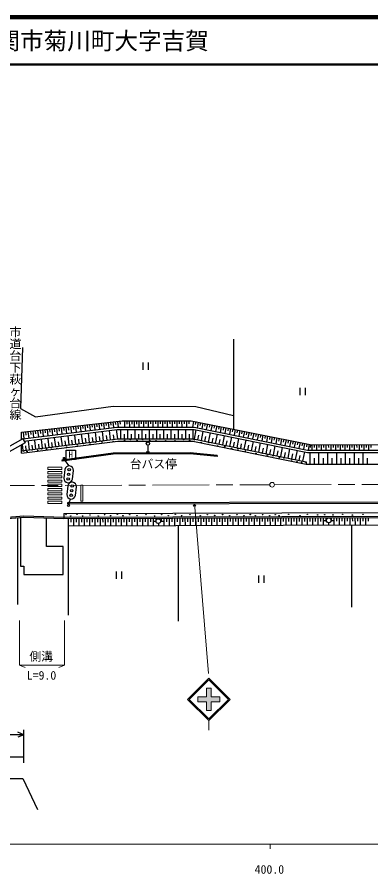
# Model space of a CAD drawing. Units: millimetres, scale not verified. Extents: x 40000 to 680000, y 20000 to 380000.
# Drawn here: x 414419 to 489336, y 198715 to 380000 of the extents above; entities that cross this region are included whole.
import ezdxf
from ezdxf.enums import TextEntityAlignment as Align

# ---------------------------------------------------------------- set-up
doc = ezdxf.new("R2010")
doc.units = ezdxf.units.MM
doc.header["$LTSCALE"] = 1000
doc.linetypes.add('CHAIN', pattern=[18.5, 12, -1.5, 3.5, -1.5])
for name, color, linetype, lineweight in [('M-BGD', 7, 'Continuous', 25), ('M-BMK', 2, 'CHAIN', 13), ('M-BMK-SRVR', 3, 'Continuous', 13), ('M-STR-HTXT', 7, 'Continuous', 13), ('M-STR-STRC', 7, 'Continuous', 13), ('M-TTL', 2, 'Continuous', 140), ('M-TTL-BAND', 7, 'Continuous', 13), ('M-TTL-LINE', 7, 'Continuous', 50), ('M-TTL-TXT', 7, 'Continuous', 13)]:
    doc.layers.add(name, color=color, linetype=linetype, lineweight=lineweight)
doc.styles.add('@ＭＳ ゴシック', font='')
doc.styles.add('ＭＳ ゴシック', font='')
doc.styles.get('@ＭＳ ゴシック').set_extended_font_data('@MS Gothic')
doc.styles.get('ＭＳ ゴシック').set_extended_font_data('MS Gothic')

msp = doc.modelspace()

# ---------------------------------------------------------------- hatches: boundary and pattern name
at = {"layer": 'M-STR-STRC'}
msp.add_hatch(color=256, dxfattribs=at).paths.add_polyline_path([(452658, 236144), (454519, 236144), (454519, 238004), (455519, 238004), (455519, 236144), (457378, 236144), (457378, 235144), (455518, 235144), (455518, 233284), (454518, 233284), (454518, 235144), (452658, 235144)])

# ---------------------------------------------------------------- linework, layer by layer
at = {"layer": 'M-BGD'}
for p, q in [((460255, 311884), (460255, 292806)), ((415534, 310121), (415131, 297178)), ((441034, 306943), (441034, 305343)), ((442234, 305343), (442234, 306943)), ((474278, 301590), (474278, 299990)), ((475478, 299990), (475478, 301590)), ((418304, 295416), (434772, 297682)), ((434772, 297682), (452298, 297581)), ((452298, 297581), (460255, 295728)), ((415131, 297178), (418304, 295416)), ((415313, 292161), (436686, 294560)), ((429235, 293723), (429305, 293101)), ((429732, 293779), (429872, 292539)), ((430229, 293835), (430299, 293218)), ((430726, 293891), (430864, 292661)), ((431223, 293946), (431292, 293334)), ((431720, 294002), (431857, 292784)), ((432217, 294058), (432285, 293451)), ((432714, 294114), (432849, 292906)), ((433211, 294170), (433278, 293568)), ((433707, 294225), (433842, 293028)), ((434204, 294281), (434271, 293685)), ((434701, 294337), (434834, 293150)), ((435198, 294393), (435264, 293802)), ((435695, 294448), (435830, 293241)), ((436192, 294504), (436263, 293872)), ((436686, 294560), (451291, 294610)), ((437182, 294561), (437186, 293241)), ((437682, 294563), (437684, 293902)), ((438182, 294565), (438186, 293241)), ((438682, 294566), (438684, 293904)), ((439182, 294568), (439186, 293241)), ((439682, 294570), (439684, 293905)), ((440182, 294572), (440186, 293241)), ((440682, 294573), (440684, 293907)), ((441182, 294575), (441187, 293241)), ((441684, 294577), (441687, 293909)), ((442186, 294579), (442191, 293241)), ((442688, 294580), (442690, 293910)), ((443190, 294582), (443194, 293241)), ((443693, 294584), (443695, 293912)), ((444196, 294585), (444200, 293241)), ((444700, 294587), (444702, 293914)), ((445204, 294589), (445209, 293241)), ((445710, 294591), (445712, 293916)), ((446216, 294592), (446220, 293241)), ((446723, 294594), (446725, 293917)), ((447230, 294596), (447234, 293241)), ((447738, 294598), (447740, 293919)), ((448246, 294599), (448251, 293241)), ((448756, 294601), (448758, 293921)), ((449265, 294603), (449270, 293241)), ((449776, 294605), (449779, 293923)), ((450287, 294607), (450292, 293241)), ((450800, 294608), (450802, 293924)), ((451291, 294610), (476824, 289473)), ((451781, 294511), (451525, 293241)), ((452271, 294413), (452151, 293817)), ((452761, 294314), (452522, 293122)), ((453252, 294216), (453132, 293619)), ((453742, 294117), (453502, 292924)), ((454232, 294018), (454112, 293422)), ((454722, 293920), (454482, 292727)), ((455212, 293821), (455092, 293225)), ((455703, 293722), (455463, 292529)), ((415313, 290615), (415313, 292161)), ((415605, 290776), (435565, 293241)), ((415683, 292202), (415839, 290810)), ((415875, 290306), (435596, 292741)), ((416201, 292260), (416279, 291567)), ((416719, 292319), (416874, 290938)), ((417232, 292376), (417309, 291689)), ((417746, 292434), (417900, 291064)), ((418255, 292491), (418332, 291809)), ((418765, 292548), (418918, 291189)), ((419270, 292605), (419346, 291928)), ((419776, 292662), (419927, 291314)), ((420277, 292718), (420353, 292047)), ((420779, 292774), (420929, 291437)), ((421280, 292831), (421355, 292165)), ((421781, 292887), (421930, 291561)), ((422279, 292943), (422353, 292282)), ((422776, 292998), (422924, 291683)), ((423273, 293054), (423346, 292399)), ((423770, 293110), (423916, 291805)), ((424267, 293166), (424340, 292516)), ((424764, 293221), (424909, 291928)), ((425260, 293277), (425333, 292633)), ((425757, 293333), (425901, 292050)), ((426254, 293389), (426326, 292750)), ((426751, 293445), (426894, 292172)), ((427248, 293500), (427319, 292867)), ((427745, 293556), (427886, 292294)), ((428242, 293612), (428312, 292984)), ((428739, 293668), (428879, 292417)), ((429773, 290006), (429532, 291952)), ((431243, 290188), (431001, 292148)), ((432725, 290371), (432481, 292347)), ((434219, 290555), (433973, 292547)), ((435719, 290741), (435472, 292741)), ((435565, 293241), (451932, 293241)), ((435596, 292741), (451882, 292741)), ((436381, 290741), (436381, 292745)), ((437889, 290741), (437889, 292741)), ((439403, 290741), (439403, 292741)), ((440921, 290741), (440921, 292741)), ((442445, 290741), (442445, 292741)), ((443974, 290741), (443974, 292741)), ((445508, 290741), (445508, 292741)), ((447047, 290741), (447047, 292741)), ((448591, 290741), (448591, 292741)), ((450141, 290741), (450141, 292741)), ((451682, 290741), (451682, 292741)), ((451882, 292741), (475893, 287905)), ((451932, 293241), (475943, 288405)), ((451966, 290683), (452365, 292662)), ((453456, 290383), (453851, 292344)), ((454952, 290082), (455347, 292043)), ((456193, 293624), (456073, 293027)), ((456683, 293525), (456443, 292332)), ((457173, 293427), (457053, 292830)), ((457663, 293328), (457423, 292135)), ((458153, 293229), (458033, 292633)), ((458644, 293131), (458403, 291937)), ((459134, 293032), (459014, 292435)), ((459624, 292933), (459384, 291740)), ((460114, 292835), (459994, 292238)), ((460604, 292736), (460364, 291542)), ((461095, 292638), (460974, 292041)), ((461585, 292539), (461344, 291345)), ((462075, 292440), (461955, 291843)), ((462565, 292342), (462325, 291147)), ((463055, 292243), (462935, 291646)), ((463545, 292145), (463305, 290950)), ((464036, 292046), (463915, 291449)), ((464526, 291947), (464285, 290752)), ((415602, 290781), (411258, 288289)), ((415313, 288221), (435719, 290741)), ((415313, 287717), (435749, 290241)), ((415602, 290781), (416100, 289914)), ((417046, 288435), (416822, 290248)), ((418416, 288604), (418191, 290431)), ((419797, 288775), (419570, 290616)), ((421189, 288947), (420960, 290802)), ((422591, 289120), (422361, 290990)), ((423298, 289207), (423182, 290146)), ((424005, 289294), (423773, 291179)), ((424718, 289382), (424601, 290329)), ((425430, 289470), (425196, 291370)), ((426148, 289559), (426030, 290513)), ((426866, 289648), (426630, 291562)), ((427590, 289737), (427471, 290698)), ((428314, 289826), (428075, 291756)), ((429043, 289916), (428924, 290885)), ((430508, 290097), (430387, 291074)), ((431984, 290279), (431862, 291264)), ((433472, 290463), (433349, 291455)), ((434969, 290648), (434845, 291648)), ((435719, 290741), (451682, 290741)), ((435749, 290241), (451633, 290241)), ((437135, 290741), (437135, 291744)), ((438646, 290741), (438646, 291748)), ((440162, 290741), (440162, 291751)), ((441683, 290741), (441683, 291755)), ((443209, 290741), (443209, 291758)), ((444741, 290741), (444741, 291761)), ((446277, 290741), (446277, 291765)), ((447819, 290741), (447819, 291768)), ((449366, 290741), (449366, 291772)), ((450912, 290741), (450912, 291775)), ((451633, 290241), (475644, 285405)), ((451682, 290741), (475644, 285915)), ((452711, 290533), (452911, 291525)), ((454204, 290233), (454405, 291228)), ((455704, 289931), (455905, 290930)), ((456455, 289779), (456849, 291740)), ((457209, 289628), (457411, 290631)), ((457963, 289476), (458358, 291436)), ((458720, 289323), (458923, 290331)), ((459477, 289171), (459872, 291131)), ((460998, 288864), (461393, 290825)), ((462525, 288557), (462919, 290517)), ((464058, 288248), (464452, 290209)), ((465016, 291849), (464896, 291251)), ((465506, 291750), (465266, 290555)), ((465996, 291651), (465876, 291054)), ((466486, 291553), (466246, 290358)), ((466977, 291454), (466856, 290857)), ((467467, 291356), (467226, 290160)), ((467957, 291257), (467837, 290659)), ((468447, 291158), (468207, 289963)), ((468937, 291060), (468817, 290462)), ((469428, 290961), (469187, 289765)), ((469918, 290863), (469797, 290265)), ((470408, 290764), (470167, 289568)), ((470898, 290665), (470778, 290067)), ((471388, 290567), (471148, 289370)), ((471878, 290468), (471758, 289870)), ((472369, 290369), (472128, 289173)), ((472859, 290271), (472738, 289673)), ((473349, 290172), (473108, 288975)), ((473839, 290074), (473719, 289475)), ((416100, 289914), (411756, 287421)), ((415313, 288221), (415313, 289462)), ((415687, 288267), (415524, 289583)), ((416366, 288351), (416255, 289254)), ((417731, 288520), (417619, 289430)), ((419107, 288690), (418993, 289607)), ((420493, 288861), (420379, 289785)), ((421890, 289033), (421775, 289965)), ((424772, 288403), (426772, 288403)), ((424772, 286403), (424772, 288403)), ((426772, 288403), (426772, 286403)), ((442111, 289415), (442111, 288015)), ((460238, 289017), (460441, 290029)), ((461761, 288711), (461966, 289726)), ((463291, 288402), (463497, 289422)), ((464827, 288093), (465033, 289117)), ((465597, 287938), (465992, 289899)), ((466370, 287782), (466577, 288811)), ((467142, 287627), (467537, 289587)), ((467918, 287471), (468126, 288503)), ((468694, 287314), (469089, 289275)), ((470252, 287001), (470647, 288961)), ((471810, 286687), (472205, 288647)), ((473375, 286372), (473770, 288332)), ((474329, 289975), (474089, 288778)), ((474820, 289876), (474699, 289278)), ((475310, 289778), (475069, 288581)), ((475800, 289679), (475679, 289081)), ((475943, 288405), (568308, 288405)), ((476290, 289581), (476053, 288405)), ((476568, 289525), (476503, 288954)), ((476824, 289473), (568300, 289873)), ((476824, 289473), (476829, 288405)), ((477324, 289475), (477327, 288940)), ((477824, 289477), (477829, 288405)), ((478324, 289480), (478327, 288942)), ((478824, 289482), (478829, 288405)), ((479324, 289484), (479327, 288944)), ((479824, 289486), (479829, 288405)), ((480324, 289488), (480327, 288946)), ((480824, 289491), (480829, 288405)), ((481324, 289493), (481327, 288949)), ((481824, 289495), (481829, 288405)), ((482324, 289497), (482327, 288951)), ((482824, 289499), (482829, 288405)), ((483324, 289501), (483327, 288953)), ((483824, 289504), (483829, 288405)), ((484324, 289506), (484327, 288955)), ((484824, 289508), (484829, 288405)), ((485324, 289510), (485327, 288957)), ((485824, 289512), (485829, 288405)), ((486324, 289515), (486327, 288960)), ((486824, 289517), (486829, 288405)), ((487324, 289519), (487327, 288962)), ((487824, 289521), (487829, 288405)), ((488324, 289523), (488327, 288964)), ((488824, 289526), (488829, 288405)), ((489324, 289528), (489327, 288966)), ((415313, 287717), (415313, 288221)), ((434739, 287770), (423916, 286267)), ((434757, 287520), (423958, 286020)), ((424319, 286468), (425402, 285059)), ((451056, 287821), (434739, 287770)), ((451045, 287571), (434757, 287520)), ((441761, 288015), (442461, 288015)), ((456774, 287018), (451045, 287571)), ((456798, 287267), (451056, 287821)), ((456798, 287267), (456774, 287018)), ((469473, 287157), (469682, 288194)), ((471031, 286844), (471241, 287884)), ((472593, 286529), (472803, 287574)), ((474160, 286213), (474371, 287263)), ((474946, 286055), (475340, 288016)), ((475893, 287905), (568310, 287905)), ((476466, 285405), (476466, 287905)), ((477404, 285405), (477404, 286655)), ((478341, 285405), (478341, 287905)), ((479279, 285405), (479279, 286655)), ((480216, 285405), (480216, 287905)), ((481154, 285405), (481154, 286655)), ((482091, 285405), (482091, 287905)), ((483029, 285405), (483029, 286655)), ((483966, 285405), (483966, 287905)), ((484904, 285405), (484904, 286655)), ((485841, 285405), (485841, 287905)), ((486779, 285405), (486779, 286655)), ((487716, 285405), (487716, 287905)), ((488654, 285405), (488654, 286655)), ((423916, 286267), (423958, 286020)), ((426772, 286403), (424772, 286403)), ((475644, 285915), (475644, 285405)), ((475644, 285405), (568323, 285405)), ((424542, 284256), (424334, 282468)), ((426122, 282261), (426330, 284049)), ((425187, 280808), (424979, 279020)), ((426767, 278812), (426975, 280600)), ((425132, 277268), (568365, 277567)), ((425314, 276866), (425702, 278031)), ((425133, 277018), (425132, 277268)), ((425133, 277018), (568366, 277317)), ((411512, 273814), (415841, 274179)), ((411515, 274115), (415834, 274479)), ((414532, 274068), (414532, 255701)), ((415161, 274121), (415161, 263820)), ((415834, 274479), (424311, 274179)), ((415841, 274179), (424300, 273879)), ((420650, 267966), (420650, 274008)), ((424297, 274979), (568376, 275442)), ((424297, 274979), (424300, 273879)), ((424299, 274179), (568380, 274642)), ((424300, 273879), (568382, 274342)), ((425221, 273882), (425221, 253425)), ((425221, 273882), (425226, 272382)), ((425783, 273884), (425786, 273134)), ((426346, 273886), (426351, 272386)), ((426908, 273888), (426911, 273138)), ((427471, 273889), (427476, 272389)), ((428033, 273891), (428036, 273141)), ((428596, 273893), (428601, 272393)), ((429158, 273895), (429161, 273145)), ((429721, 273897), (429726, 272397)), ((430283, 273898), (430286, 273148)), ((430846, 273900), (430850, 272400)), ((431408, 273902), (431411, 273152)), ((431971, 273904), (431975, 272404)), ((432533, 273906), (432536, 273156)), ((433096, 273907), (433100, 272407)), ((433658, 273909), (433661, 273159)), ((434221, 273911), (434225, 272411)), ((434783, 273913), (434786, 273163)), ((435346, 273915), (435350, 272415)), ((435908, 273916), (435911, 273166)), ((436471, 273918), (436475, 272418)), ((437033, 273920), (437036, 273170)), ((437596, 273922), (437600, 272422)), ((438158, 273924), (438161, 273174)), ((438721, 273925), (438725, 272425)), ((439283, 273927), (439286, 273177)), ((439846, 273929), (439850, 272429)), ((440408, 273931), (440411, 273181)), ((440971, 273933), (440975, 272433)), ((441533, 273935), (441536, 273185)), ((442096, 273936), (442100, 272436)), ((442658, 273938), (442661, 273188)), ((443221, 273940), (443225, 272440)), ((443783, 273942), (443786, 273192)), ((444346, 273944), (444346, 273850)), ((444908, 273945), (444911, 273195)), ((445471, 273947), (445475, 272447)), ((446033, 273949), (446036, 273199)), ((446596, 273951), (446600, 272451)), ((447158, 273953), (447161, 273203)), ((447721, 273954), (447725, 272454)), ((448283, 273956), (448285, 273206)), ((448846, 273958), (448850, 272458)), ((449408, 273960), (449410, 273210)), ((449971, 273962), (449975, 272462)), ((450533, 273963), (450535, 273213)), ((451096, 273965), (451100, 272465)), ((451658, 273967), (451660, 273217)), ((452221, 273969), (452225, 272469)), ((452783, 273971), (452785, 273221)), ((453346, 273972), (453350, 272472)), ((453908, 273974), (453910, 273224)), ((454471, 273976), (454475, 272476)), ((455033, 273978), (455035, 273228)), ((455596, 273980), (455600, 272480)), ((456158, 273982), (456160, 273232)), ((456721, 273983), (456725, 272483)), ((457283, 273985), (457285, 273235)), ((457846, 273987), (457850, 272487)), ((458408, 273989), (458410, 273239)), ((458971, 273991), (458975, 272491)), ((459533, 273992), (459535, 273242)), ((460096, 273994), (460100, 272494)), ((460658, 273996), (460660, 273246)), ((461221, 273998), (461225, 272498)), ((461783, 274000), (461785, 273250)), ((462346, 274001), (462350, 272501)), ((462908, 274003), (462910, 273253)), ((463471, 274005), (463475, 272505)), ((464033, 274007), (464035, 273257)), ((464596, 274009), (464600, 272509)), ((465158, 274010), (465160, 273260)), ((465720, 274012), (465725, 272512)), ((466283, 274014), (466285, 273264)), ((466845, 274016), (466850, 272516)), ((467408, 274018), (467410, 273268)), ((467970, 274019), (467975, 272519)), ((468533, 274021), (468535, 273271)), ((469095, 274023), (469100, 272523)), ((469658, 274025), (469660, 273275)), ((470220, 274027), (470225, 272527)), ((470783, 274029), (470785, 273279)), ((471345, 274030), (471350, 272530)), ((471908, 274032), (471910, 273282)), ((472470, 274034), (472475, 272534)), ((473033, 274036), (473035, 273286)), ((473595, 274038), (473600, 272538)), ((474158, 274039), (474160, 273289)), ((474720, 274041), (474725, 272541)), ((475283, 274043), (475285, 273293)), ((475845, 274045), (475850, 272545)), ((476408, 274047), (476410, 273297)), ((476970, 274048), (476975, 272548)), ((477533, 274050), (477535, 273300)), ((478095, 274052), (478100, 272552)), ((478658, 274054), (478660, 273304)), ((479220, 274056), (479225, 272556)), ((479783, 274057), (479785, 273307)), ((480345, 274059), (480346, 274014)), ((480908, 274061), (480909, 273643)), ((481470, 274063), (481475, 272563)), ((482033, 274065), (482035, 273315)), ((482595, 274067), (482600, 272567)), ((483158, 274068), (483160, 273318)), ((483720, 274070), (483725, 272570)), ((484283, 274072), (484285, 273322)), ((484845, 274074), (484850, 272574)), ((485408, 274076), (485410, 273326)), ((485970, 274077), (485975, 272577)), ((486533, 274079), (486535, 273329)), ((487095, 274081), (487100, 272581)), ((487658, 274083), (487660, 273333)), ((488220, 274085), (488225, 272585)), ((488783, 274086), (488785, 273336)), ((425221, 272382), (510148, 272655)), ((443274, 273325), (443807, 273325)), ((444349, 272853), (444350, 272444)), ((444805, 273325), (445366, 273325)), ((448551, 272457), (448551, 252178)), ((479392, 273494), (479925, 273494)), ((480349, 273026), (480350, 272559)), ((480910, 273401), (480910, 273311)), ((480924, 273494), (481484, 273494)), ((485214, 272575), (485214, 255128)), ((424176, 267966), (420650, 267966)), ((424176, 262046), (424176, 267966)), ((415161, 263820), (415850, 263820)), ((415850, 263820), (415850, 262046)), ((415850, 262046), (424176, 262046)), ((435399, 262711), (435399, 261111)), ((436599, 261111), (436599, 262711)), ((465545, 261866), (465545, 260266)), ((466745, 260266), (466745, 261866)), ((415832, 228160), (414582, 228706)), ((415832, 222243), (415832, 229219)), ((415832, 228160), (364145, 228160)), ((415832, 228160), (414582, 227614)), ((415832, 223441), (364145, 223441)), ((376568, 218862), (415600, 218862)), ((415600, 218862), (418720, 212312))]:
    msp.add_line(p, q, dxfattribs=at)
for centre, radius in [((430990, 290046), 50), ((432384, 290104), 50), ((434773, 290232), 50), ((437229, 290432), 50), ((438388, 290613), 50), ((439779, 290432), 50), ((441037, 290587), 50), ((442111, 289765), 350), ((442457, 290432), 50), ((443836, 290378), 50), ((445883, 290378), 50), ((447859, 290396), 50), ((449706, 290614), 50), ((450959, 290467), 50), ((451947, 290559), 50), ((417539, 288387), 50), ((418742, 288319), 50), ((419627, 288638), 50), ((420654, 288592), 50), ((421667, 288838), 50), ((422895, 288774), 50), ((424922, 289005), 50), ((427157, 289485), 50), ((428488, 289763), 50), ((429834, 289667), 50), ((453360, 289998), 50), ((455007, 289976), 50), ((456833, 289280), 50), ((458395, 289139), 50), ((459838, 288770), 50), ((461182, 288647), 50), ((415782, 288169), 50), ((416519, 288082), 50), ((424417, 286642), 200), ((462778, 288181), 50), ((465025, 287681), 50), ((466330, 287694), 50), ((467429, 287317), 50), ((468607, 287184), 50), ((469925, 286789), 50), ((470902, 286747), 50), ((472547, 286297), 50), ((473675, 285922), 50), ((474658, 285816), 50), ((475544, 285807), 50), ((425332, 283259), 270), ((425446, 284242), 270), ((425218, 282275), 270), ((426091, 280793), 270), ((425977, 279810), 270), ((425863, 278827), 270), ((425305, 276669), 200), ((451975, 276627), 200), ((424771, 274731), 50), ((425791, 274421), 50), ((427120, 274785), 50), ((428268, 274421), 50), ((429871, 274658), 50), ((431583, 274421), 50), ((432931, 274731), 50), ((434206, 274476), 50), ((435608, 274785), 50), ((436810, 274476), 50), ((438286, 274731), 50), ((439816, 274530), 50), ((441728, 274731), 50), ((443513, 274421), 50), ((444306, 273351), 500), ((445025, 274731), 50), ((446428, 274494), 50), ((447903, 274804), 50), ((449233, 274494), 50), ((451018, 274731), 50), ((453185, 274494), 50), ((454715, 274731), 50), ((456264, 274549), 50), ((457921, 274749), 50), ((459433, 274494), 50), ((460963, 274731), 50), ((462438, 274494), 50), ((463786, 274749), 50), ((464861, 274494), 50), ((466391, 274731), 50), ((467921, 274494), 50), ((469068, 274731), 50), ((469906, 274476), 50), ((471928, 274804), 50), ((474351, 274494), 50), ((475881, 274804), 50), ((478066, 274676), 50), ((479578, 274731), 50), ((480425, 273520), 500), ((481309, 274676), 50), ((483349, 274804), 50), ((485443, 274622), 50), ((487684, 274804), 50)]:
    msp.add_circle(centre, radius, dxfattribs=at)
for centre, start, end in [((425436, 284153), 353.38127, 173.38127), ((425228, 282365), 173.38127, 353.38127), ((426081, 280704), 353.38127, 173.38127), ((425873, 278916), 173.38127, 353.38127)]:
    msp.add_arc(centre, 900, start, end, dxfattribs=at)
at = {"layer": 'M-BMK'}
for p, q in [((369086, 280753), (467925, 281059)), ((468925, 281061), (567846, 281190))]:
    msp.add_line(p, q, dxfattribs=at)
at = {"layer": 'M-BMK-SRVR'}
msp.add_circle((468425, 281060), 500, dxfattribs=at)
at = {"layer": 'M-STR-HTXT'}
for p, q in [((414931, 252334), (414931, 242865)), ((424458, 252334), (424458, 242865)), ((414931, 242865), (424458, 242865)), ((414931, 242865), (416140, 242413)), ((424458, 242865), (423250, 242413))]:
    msp.add_line(p, q, dxfattribs=at)
at = {"layer": 'M-STR-STRC'}
for p, q in [((423914, 284747), (420914, 284747)), ((420914, 284297), (420914, 284747)), ((423914, 284297), (423914, 284747)), ((423914, 284297), (420914, 284297)), ((423914, 283847), (420914, 283847)), ((420914, 283397), (420914, 283847)), ((423914, 283397), (420914, 283397)), ((423914, 282947), (420914, 282947)), ((420914, 282497), (420914, 282947)), ((423914, 283397), (423914, 283847)), ((423914, 282497), (423914, 282947)), ((423914, 282497), (420914, 282497)), ((423914, 282047), (420914, 282047)), ((420914, 281597), (420914, 282047)), ((423914, 281597), (420914, 281597)), ((423914, 281147), (420914, 281147)), ((420914, 280697), (420914, 281147)), ((423914, 281597), (423914, 282047)), ((423914, 280697), (423914, 281147)), ((423914, 280697), (420914, 280697)), ((423914, 280247), (420914, 280247)), ((420914, 279797), (420914, 280247)), ((423914, 279797), (420914, 279797)), ((423914, 279347), (420914, 279347)), ((420914, 278897), (420914, 279347)), ((423914, 280247), (423914, 279797)), ((423914, 279347), (423914, 278897)), ((427914, 280935), (427914, 277574)), ((427914, 280935), (428364, 280935)), ((428364, 280935), (428364, 277575)), ((423914, 278897), (420914, 278897)), ((423914, 278447), (420914, 278447)), ((420914, 277997), (420914, 278447)), ((423914, 277997), (420914, 277997)), ((423914, 277547), (420914, 277547)), ((420914, 277097), (420914, 277547)), ((423914, 278447), (423914, 277997)), ((423914, 277547), (423914, 277097)), ((427914, 277574), (428364, 277575)), ((423914, 277097), (420914, 277097)), ((452082, 276307), (454931, 241091)), ((450518, 235644), (455018, 240144)), ((450871, 235644), (455018, 239791)), ((459518, 235644), (455018, 240144)), ((459164, 235644), (455018, 239791)), ((454519, 238004), (454519, 236144)), ((454519, 238004), (455519, 238004)), ((455519, 238004), (455519, 236144)), ((452658, 236144), (452658, 235144)), ((452658, 236144), (454519, 236144)), ((455519, 236144), (457378, 236144)), ((457378, 236144), (457378, 235144)), ((450518, 235644), (455018, 231144)), ((450871, 235644), (455018, 231497)), ((452658, 235144), (454518, 235144)), ((454518, 235144), (454518, 233284)), ((455018, 231497), (459164, 235644)), ((455018, 231144), (459518, 235644)), ((455518, 235144), (457378, 235144)), ((455518, 235144), (455518, 233284)), ((454518, 233284), (455518, 233284)), ((455018, 231144), (455018, 229144))]:
    msp.add_line(p, q, dxfattribs=at)
at = {"layer": 'M-TTL'}
msp.add_line((680000, 380000), (40000, 380000), dxfattribs=at)
at = {"layer": 'M-TTL-BAND'}
for p, q in [((40000, 205000), (579000, 205000)), ((468000, 205000), (468000, 204000))]:
    msp.add_line(p, q, dxfattribs=at)
at = {"layer": 'M-TTL-LINE'}
msp.add_line((40000, 370000), (680000, 370000), dxfattribs=at)

# ---------------------------------------------------------------- texts
at = {"layer": 'M-BGD', "style": '@ＭＳ ゴシック'}
msp.add_text('市道台下萩ヶ台線', height=1833, rotation=270, dxfattribs=at).set_placement((414000, 304646), align=Align.MIDDLE_CENTER)
at = {"layer": 'M-BGD', "style": 'ＭＳ ゴシック'}
msp.add_text('H', height=1320, dxfattribs=at).set_placement((425772, 286403), align=Align.BOTTOM_CENTER)
msp.add_text('台バス停', height=1833, dxfattribs=at).set_placement((443269, 285444), align=Align.MIDDLE_CENTER)
at = {"layer": 'M-STR-HTXT', "style": 'ＭＳ ゴシック'}
for s, p in [('側溝', (419514, 244705)), ('L=9.0', (419590, 240726))]:
    msp.add_text(s, height=1833, dxfattribs=at).set_placement(p, align=Align.MIDDLE_CENTER)
at = {"layer": 'M-TTL-BAND', "style": 'ＭＳ ゴシック'}
msp.add_text('400.0', height=1833, dxfattribs=at).set_placement((467844, 198195), align=Align.BOTTOM_CENTER)
at = {"layer": 'M-TTL-TXT', "style": 'ＭＳ ゴシック'}
msp.add_text('下関市菊川町大字吉賀', height=3666, dxfattribs=at).set_placement((405024, 375000), align=Align.MIDDLE_LEFT)

doc.saveas('drawing.dxf')
